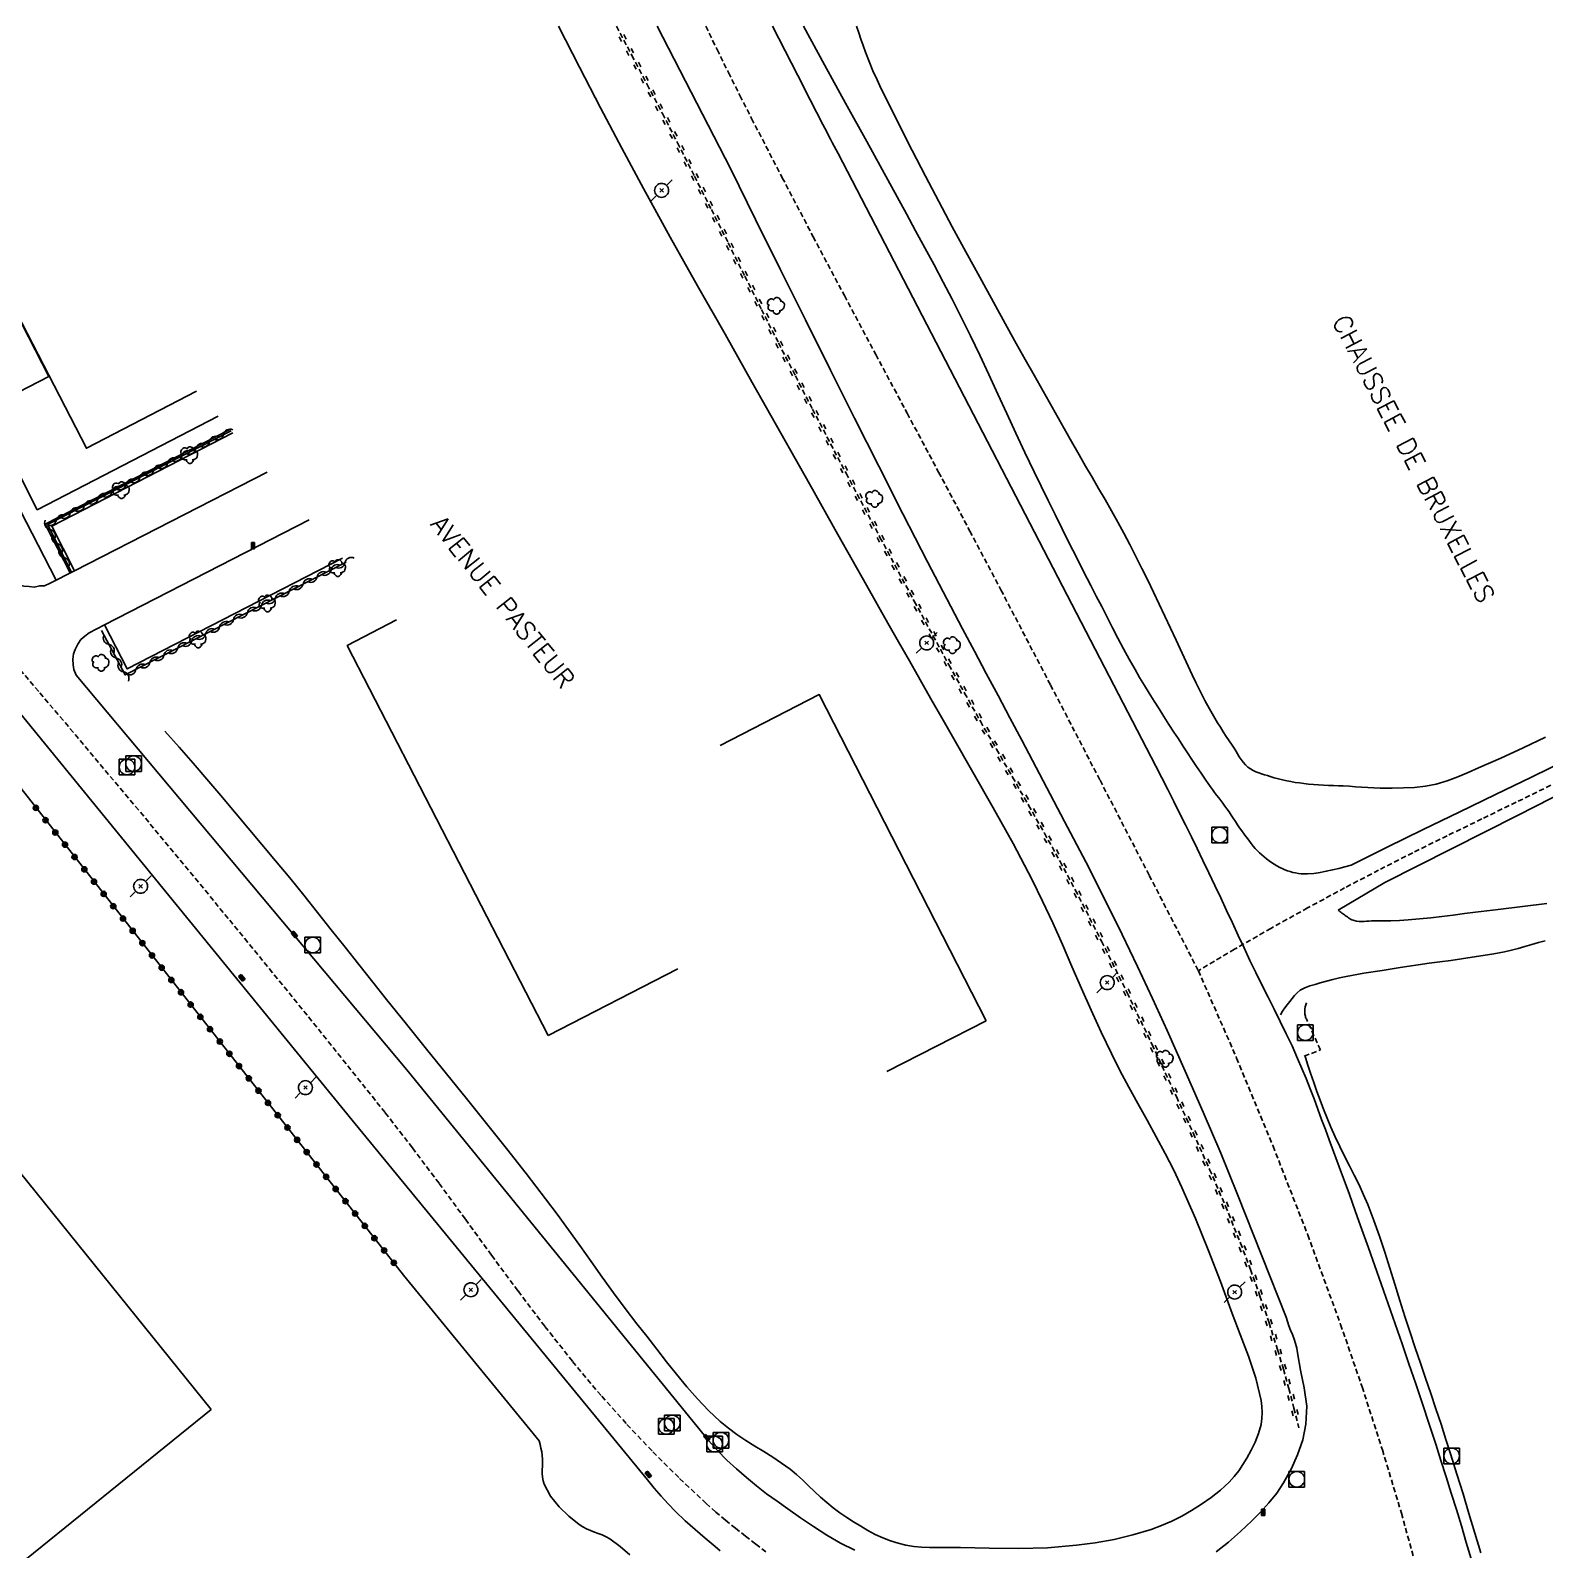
# Model space of a CAD drawing. Header units: millimetres. Extents: x 164999 to 166000, y 157004 to 158000.
# Drawn here: x 165744.5 to 165889.7, y 157524.9 to 157670.6 of the extents above; entities that cross this region are included whole.
import ezdxf
from ezdxf.enums import TextEntityAlignment as Align

# ---------------------------------------------------------------- set-up
doc = ezdxf.new("R2010")
doc.units = ezdxf.units.MM
doc.linetypes.add('DASHED', pattern=[0.75, 0.5, -0.25])
doc.layers.get('0').update_dxf_attribs({"linetype": 'CONTINUOUS'})
for name, color, linetype in [('W0001', 6, 'DASHED'), ('W0004', 5, 'CONTINUOUS'), ('W0006', 2, 'CONTINUOUS'), ('W0008', 7, 'CONTINUOUS'), ('W0014', 7, 'CONTINUOUS'), ('W0017', 7, 'CONTINUOUS'), ('W0071', 7, 'CONTINUOUS'), ('W0101', 7, 'CONTINUOUS'), ('W0112', 1, 'DASHED'), ('W0211', 2, 'CONTINUOUS'), ('W0214', 2, 'CONTINUOUS'), ('W0220', 5, 'DASHED'), ('W0300', 7, 'CONTINUOUS'), ('W0310', 3, 'CONTINUOUS'), ('W0322', 7, 'CONTINUOUS'), ('W0401', 7, 'CONTINUOUS'), ('W0420', 7, 'CONTINUOUS'), ('W0473', 7, 'CONTINUOUS'), ('W0989', 7, 'CONTINUOUS')]:
    doc.layers.add(name, color=color, linetype=linetype)
doc.styles.get("Standard").update_dxf_attribs({"font": 'romans.shx', "width": 0.85})

# ---------------------------------------------------------------- blocks, each defined once
blk = doc.blocks.new('T473')
for p, q in [((-0.166667, 0.166667), (0.166667, -0.166667)), ((-0.166667, -0.166667), (0.166667, 0.166667)), ((0.500001, 0.500001), (1.000002, 1.000002)), ((-1.000002, -1.000002), (-0.500001, -0.500001))]:
    blk.add_line(p, q)
blk.add_ellipse((0, 0), major_axis=(0.471405, 0.471405), ratio=1, start_param=5.4977871438, end_param=11.780972451)
blk = doc.blocks.new('T420')
for p, q in [((0.75, 0.75), (-0.75, 0.75)), ((-0.75, 0.75), (-0.75, -0.75)), ((0.75, 0.75), (0.75, -0.75)), ((0.75, -0.75), (-0.75, -0.75))]:
    blk.add_line(p, q)
blk.add_ellipse((0, 0), major_axis=(-0.53, 0.53), ratio=1, start_param=3.926991, end_param=10.210176)
blk = doc.blocks.new('T300')
for p, q in [((-0.8, 0.51), (-0.86, 0.34)), ((-0.86, 0.34), (-0.86, 0.17)), ((-0.86, 0.17), (-0.74, 0.06)), ((-0.69, 0.63), (-0.8, 0.51)), ((-0.8, -0.06), (-0.74, 0.06)), ((-0.74, 0.06), (-0.69, 0.11)), ((-0.57, 0.69), (-0.69, 0.63)), ((-0.46, 0.69), (-0.57, 0.69)), ((-0.29, 0.63), (-0.46, 0.69)), ((-0.29, 0.63), (-0.17, 0.74)), ((-0.23, 0.57), (-0.29, 0.63)), ((-0.17, 0.74), (-0.06, 0.8)), ((-0.06, 0.8), (0.06, 0.8)), ((0.06, 0.8), (0.23, 0.74)), ((0.23, 0.74), (0.34, 0.63)), ((0.34, 0.63), (0.4, 0.51)), ((0.46, 0.46), (0.34, 0.46)), ((0.4, 0.51), (0.4, 0.46)), ((0.57, 0.4), (0.46, 0.46)), ((0.57, 0.4), (0.69, 0.29)), ((0.69, 0.29), (0.74, 0.17)), ((0.74, 0.06), (0.69, -0.17)), ((0.74, 0.17), (0.74, 0.06)), ((-0.8, -0.17), (-0.8, -0.06)), ((-0.8, -0.23), (-0.8, -0.17)), ((-0.74, -0.34), (-0.8, -0.23)), ((-0.69, -0.4), (-0.74, -0.34)), ((-0.51, -0.46), (-0.69, -0.4)), ((-0.4, -0.46), (-0.51, -0.46)), ((-0.4, -0.46), (-0.34, -0.46)), ((-0.34, -0.46), (-0.34, -0.4)), ((-0.34, -0.51), (-0.34, -0.46)), ((-0.29, -0.63), (-0.34, -0.51)), ((-0.17, -0.74), (-0.29, -0.63)), ((-0.06, -0.8), (-0.17, -0.74)), ((0.06, -0.8), (-0.06, -0.8)), ((0.17, -0.74), (0.06, -0.8)), ((0.23, -0.69), (0.17, -0.74)), ((0.29, -0.46), (0.23, -0.46)), ((0.29, -0.63), (0.23, -0.69)), ((0.46, -0.4), (0.29, -0.46)), ((0.34, -0.51), (0.29, -0.63)), ((0.34, -0.51), (0.34, -0.46)), ((0.57, -0.34), (0.46, -0.4)), ((0.63, -0.29), (0.57, -0.34)), ((0.69, -0.17), (0.63, -0.29))]:
    blk.add_line(p, q)
blk = doc.blocks.new('T401')
for p, q in [((-0.3, 0.3), (0, 0.3)), ((-0.3, -0.25), (-0.3, 0.3)), ((-0.3, 0.15), (0, 0.15)), ((-0.3, 0), (0, 0)), ((0, 0.3), (0, -0.25)), ((-0.3, -0.15), (0, -0.15)), ((-0.3, -0.25), (-0.3, -0.3)), ((-0.3, -0.3), (0, -0.3)), ((0, -0.3), (0, -0.25))]:
    blk.add_line(p, q)
blk = doc.blocks.new('t220o')
at = {"color": 0, "linetype": 'Continuous'}
for p, q in [((-0.25, 0.25), (0.25, 0.25)), ((-0.25, -0.25), (0.25, -0.25))]:
    blk.add_line(p, q, dxfattribs=at)
blk = doc.blocks.new('t322o')
at = {"color": 0, "linetype": 'Continuous'}
for radius in [0.25, 0.15]:
    blk.add_circle((0, 0), radius, dxfattribs=at)
blk = doc.blocks.new('t310o')
at = {"color": 0, "linetype": 'Continuous'}
for centre, start, end in [((-0.5, 0.38), 216.8699, 323.1304), ((0.5, -0.37), 36.8699, 143.1303)]:
    blk.add_arc(centre, 0.625, start, end, dxfattribs=at)

msp = doc.modelspace()

# ---------------------------------------------------------------- linework, layer by layer
at = {"layer": 'W0001'}
for points in [[(165809.26, 157671), (165810.34, 157668.78), (165811.43, 157666.56), (165812.53, 157664.36), (165813.65, 157662.16), (165816.59, 157656.48), (165819.55, 157650.82), (165822.55, 157645.17), (165825.56, 157639.53), (165828.57, 157633.89), (165831.58, 157628.25), (165834.58, 157622.6), (165837.56, 157616.95), (165842.32, 157607.83), (165847.06, 157598.71), (165851.78, 157589.58), (165856.49, 157580.44)], [(165815.02, 157524.7), (165814.05, 157525.46), (165813.08, 157526.21), (165812.12, 157526.97), (165811.16, 157527.74), (165810.22, 157528.53), (165809.3, 157529.35), (165806.66, 157531.83), (165804.1, 157534.39), (165801.62, 157537.02), (165799.21, 157539.72), (165796.47, 157542.99), (165793.82, 157546.34), (165791.24, 157549.74), (165788.71, 157553.17), (165786.2, 157556.61), (165783.68, 157560.05), (165781.12, 157563.46), (165778.51, 157566.83), (165771.03, 157576.18), (165763.47, 157585.45), (165755.84, 157594.67), (165748.14, 157603.85), (165745.29, 157607.21), (165742.42, 157610.56)], [(165890.29, 157598.22), (165886.98, 157596.6), (165883.67, 157594.99), (165880.36, 157593.38), (165877.06, 157591.75), (165873.78, 157590.08), (165870.52, 157588.38), (165866.97, 157586.46), (165863.45, 157584.5), (165859.96, 157582.49), (165856.49, 157580.44)], [(165856.49, 157580.44), (165860.16, 157572.06), (165863.65, 157563.62), (165866.98, 157555.1), (165870.13, 157546.52), (165872.19, 157540.53), (165874.14, 157534.5), (165875.96, 157528.42), (165877.65, 157522.32)]]:
    msp.add_lwpolyline(points, dxfattribs=at)
at = {"layer": 'W0004'}
msp.add_lwpolyline([(165883.57, 157524.63), (165883.01, 157526.52), (165882.44, 157528.4), (165881.87, 157530.28), (165881.29, 157532.16), (165880.7, 157534.03), (165880.23, 157535.5), (165879.76, 157536.97), (165879.27, 157538.44), (165878.78, 157539.9), (165878.28, 157541.36), (165877.78, 157542.82), (165877.29, 157544.29), (165876.8, 157545.75), (165876.3, 157547.29), (165875.82, 157548.83), (165875.34, 157550.37), (165874.86, 157551.91), (165874.37, 157553.45), (165873.86, 157554.98), (165873.31, 157556.5), (165872.73, 157558.01), (165872.33, 157558.96), (165871.9, 157559.9), (165871.44, 157560.82), (165870.97, 157561.74), (165870.5, 157562.66), (165870.05, 157563.58), (165869.6, 157564.51), (165869.19, 157565.45), (165868.84, 157566.3), (165868.5, 157567.15), (165868.17, 157568.01), (165867.86, 157568.87), (165867.55, 157569.73), (165867.25, 157570.6), (165866.96, 157571.47), (165866.69, 157572.34)], dxfattribs=at)
at = {"layer": 'W0006'}
for points in [[(165748.73, 157618.79), (165767.2, 157628.25)], [(165771.21, 157623.67), (165751.59, 157613.59)]]:
    msp.add_lwpolyline(points, dxfattribs=at)
at = {"layer": 'W0008'}
for points in [[(165804.58, 157671), (165811.66, 157657.28)], [(165821.94, 157658.79), (165821.76, 157659.14), (165821.58, 157659.49), (165821.39, 157659.84), (165821.21, 157660.18), (165821.03, 157660.53), (165820.85, 157660.88), (165820.67, 157661.23), (165820.49, 157661.58), (165819.28, 157663.93), (165818.07, 157666.29), (165816.86, 157668.64), (165815.65, 157671)], [(165852.41, 157600.06), (165821.94, 157658.79)], [(165811.66, 157657.28), (165814.04, 157652.46), (165816.43, 157647.65), (165818.82, 157642.84), (165821.23, 157638.03), (165823.53, 157633.43), (165825.84, 157628.83), (165828.16, 157624.24), (165830.51, 157619.65), (165831.63, 157617.51), (165832.75, 157615.36), (165833.88, 157613.23), (165835.02, 157611.09), (165836.15, 157608.95), (165837.29, 157606.82), (165838.42, 157604.68), (165839.55, 157602.54), (165841.6, 157598.65), (165843.65, 157594.76), (165845.69, 157590.87), (165847.67, 157586.95), (165849.17, 157583.9), (165850.64, 157580.84), (165852.08, 157577.77), (165853.49, 157574.69), (165855.24, 157570.79), (165856.96, 157566.87), (165858.63, 157562.93), (165860.23, 157558.97)], [(165730.23, 157621.36), (165775.64, 157565.77), (165803.66, 157531.61), (165804.31, 157530.83), (165804.97, 157530.06), (165805.65, 157529.31), (165806.35, 157528.57), (165807.27, 157527.7), (165808.23, 157526.86), (165809.2, 157526.04), (165810.16, 157525.21), (165810.64, 157524.8)], [(165823.54, 157524.87), (165822.19, 157525.55), (165820.88, 157526.31), (165819.6, 157527.13), (165818.35, 157527.98), (165817.11, 157528.84), (165816.1, 157529.56), (165815.09, 157530.28), (165814.11, 157531.03), (165813.15, 157531.83), (165812.21, 157532.66), (165811.28, 157533.52), (165810.39, 157534.42), (165809.56, 157535.37), (165780.58, 157570.92), (165748.88, 157608.79)], [(165882.65, 157524.04), (165882.18, 157525.62), (165881.71, 157527.2), (165881.23, 157528.77), (165880.74, 157530.34), (165880.25, 157531.91), (165879.75, 157533.48), (165879.25, 157535.04), (165878.62, 157536.97), (165877.98, 157538.9), (165877.33, 157540.83), (165876.68, 157542.75), (165876.02, 157544.67), (165875.35, 157546.59), (165874.69, 157548.5), (165874.02, 157550.42), (165873.41, 157552.15), (165872.8, 157553.88), (165872.18, 157555.61), (165871.56, 157557.33), (165870.94, 157559.06), (165870.31, 157560.78), (165869.68, 157562.5), (165869.04, 157564.22), (165868.67, 157565.2), (165868.31, 157566.18), (165867.95, 157567.16), (165867.58, 157568.14), (165867.2, 157569.12), (165866.82, 157570.09), (165866.42, 157571.06), (165866.01, 157572.03), (165865.48, 157573.22), (165864.92, 157574.4), (165864.35, 157575.58), (165863.77, 157576.75), (165863.18, 157577.91), (165862.59, 157579.08), (165862.01, 157580.25), (165861.44, 157581.42), (165860.87, 157582.62), (165860.31, 157583.82), (165859.75, 157585.02), (165859.19, 157586.22), (165858.63, 157587.41), (165858.07, 157588.61), (165857.5, 157589.81), (165856.93, 157591), (165856.37, 157592.14), (165855.82, 157593.28), (165855.26, 157594.41), (165854.69, 157595.54), (165854.13, 157596.67), (165853.56, 157597.8), (165852.98, 157598.93), (165852.41, 157600.06)], [(165871.14, 157590.57), (165874.58, 157592.28), (165878.04, 157593.97), (165881.5, 157595.65), (165884.97, 157597.32), (165888.43, 157598.99), (165891.89, 157600.68)], [(165874.38, 157588.9), (165880.77, 157592.12), (165887.16, 157595.36), (165893.54, 157598.61)], [(165874.38, 157588.9), (165869.91, 157586.25)], [(165860.23, 157558.97), (165864.9, 157547.23)], [(165866.81, 157536.95), (165866.88, 157538.69), (165866.65, 157540.43), (165866.3, 157542.13), (165866.01, 157543.8), (165865.93, 157544.25), (165865.81, 157544.69), (165865.67, 157545.12), (165865.51, 157545.54), (165865.34, 157545.96), (165865.18, 157546.38), (165865.03, 157546.8), (165864.9, 157547.23)], [(165866.81, 157536.95), (165866.5, 157535.46), (165866.01, 157534.02), (165865.39, 157532.64), (165864.67, 157531.32), (165864.01, 157530.33), (165863.26, 157529.4), (165862.45, 157528.53), (165861.62, 157527.69), (165860.53, 157526.65), (165859.39, 157525.65), (165858.2, 157524.72)]]:
    msp.add_lwpolyline(points, dxfattribs=at)
at = {"layer": 'W0014'}
for points in [[(165728.27, 157632.14), (165737.22, 157636.78), (165746.96, 157617.9)], [(165740.92, 157635.55), (165739.89, 157634.94), (165745.15, 157624.63), (165762.51, 157633.61)], [(165763.62, 157632.34), (165745.91, 157623.25), (165748.3, 157618.58)]]:
    msp.add_lwpolyline(points, dxfattribs=at)
at = {"layer": 'W0017'}
for points in [[(165740.52, 157619.04), (165741.1, 157618.55), (165741.96, 157617.97), (165742.42, 157617.74), (165743.36, 157617.44), (165743.86, 157617.32), (165744.38, 157617.27), (165744.85, 157617.22), (165745.39, 157617.35), (165745.85, 157617.35), (165746.4, 157617.61), (165748.73, 157618.77), (165746.55, 157623.07), (165763.9, 157632.02)], [(165774.43, 157619.99), (165753.78, 157609.38), (165751.59, 157613.59), (165750.14, 157612.83), (165749.71, 157612.52), (165749.34, 157612.19), (165749.03, 157611.75), (165748.8, 157611.25), (165748.64, 157610.83), (165748.56, 157610.3), (165748.58, 157609.78), (165748.67, 157609.32), (165748.88, 157608.79)]]:
    msp.add_lwpolyline(points, dxfattribs=at)
at = {"layer": 'W0071'}
for points in [[(165889.91, 157586.89), (165887.58, 157586.59), (165885.24, 157586.31), (165884.16, 157586.19), (165883.08, 157586.05), (165882, 157585.91), (165880.93, 157585.77), (165879.85, 157585.63), (165878.77, 157585.51), (165877.69, 157585.4), (165876.6, 157585.31), (165875.78, 157585.26), (165874.96, 157585.23), (165874.14, 157585.22), (165873.31, 157585.22), (165873.08, 157585.21), (165872.85, 157585.2), (165872.61, 157585.18), (165872.38, 157585.17), (165872.15, 157585.16), (165871.91, 157585.17), (165871.67, 157585.2), (165871.44, 157585.25), (165871.32, 157585.28), (165871.21, 157585.33), (165871.09, 157585.39), (165870.99, 157585.45), (165870.88, 157585.52), (165870.78, 157585.59), (165870.68, 157585.66), (165870.58, 157585.73), (165870.49, 157585.78), (165870.41, 157585.85), (165870.32, 157585.91), (165870.24, 157585.97), (165870.15, 157586.04), (165870.07, 157586.11), (165869.99, 157586.18), (165869.91, 157586.25)], [(165864.37, 157576.22), (165864.57, 157576.55), (165864.79, 157576.87), (165865.01, 157577.18), (165865.25, 157577.49), (165865.48, 157577.77), (165865.7, 157578.06), (165865.96, 157578.33), (165866.25, 157578.56), (165866.7, 157578.8), (165867.19, 157578.98), (165867.68, 157579.12), (165868.16, 157579.26), (165868.78, 157579.44), (165869.4, 157579.6), (165870.02, 157579.74), (165870.65, 157579.88), (165872.37, 157580.2), (165874.11, 157580.47), (165875.85, 157580.73), (165877.58, 157580.99), (165878.62, 157581.15), (165879.65, 157581.29), (165880.69, 157581.43), (165881.72, 157581.58), (165882.76, 157581.72), (165883.79, 157581.88), (165884.83, 157582.06), (165885.85, 157582.26), (165886.51, 157582.4), (165887.17, 157582.57), (165887.81, 157582.76), (165888.46, 157582.95), (165889.11, 157583.14), (165889.76, 157583.31)]]:
    msp.add_lwpolyline(points, dxfattribs=at)
at = {"layer": 'W0101'}
for points in [[(165739.86, 157655.74), (165737.47, 157654.5), (165749.86, 157630.54), (165760.42, 157636)], [(165779.61, 157614.07), (165774.87, 157611.62), (165794.13, 157574.21)], [(165810.62, 157602.04), (165820.14, 157606.91), (165836.14, 157575.64)], [(165806.57, 157580.61), (165794.13, 157574.21)], [(165836.14, 157575.64), (165826.61, 157570.76)]]:
    msp.add_lwpolyline(points, dxfattribs=at)
for points in [[(165741.01, 157647.57), (165736.16, 157645.06), (165741.39, 157634.92), (165746.26, 157637.43)], [(165761.84, 157538.35), (165732.23, 157514.45), (165719.2, 157530.6), (165713.31, 157525.85), (165708.03, 157532.38), (165704.73, 157529.72), (165700.53, 157534.93), (165703.85, 157537.61), (165697.48, 157545.51), (165703.27, 157550.18), (165692.17, 157563.93), (165721.84, 157587.89)]]:
    msp.add_lwpolyline(points, close=True, dxfattribs=at)
at = {"layer": 'W0112'}
for points in [[(165866.85, 157575.81), (165866.81, 157575.9), (165866.78, 157575.98), (165866.75, 157576.08), (165866.73, 157576.17), (165866.71, 157576.26), (165866.7, 157576.35), (165866.69, 157576.45), (165866.69, 157576.54), (165866.7, 157576.76), (165866.73, 157576.97), (165866.79, 157577.17), (165866.86, 157577.37)], [(165866.64, 157572.24), (165868.2, 157572.84), (165866.85, 157575.81)]]:
    msp.add_lwpolyline(points, dxfattribs=at)
at = {"layer": 'W0211'}
for points in [[(165795.13, 157671), (165797.14, 157667.09), (165799.17, 157663.19), (165801.21, 157659.3), (165803.28, 157655.43), (165805.85, 157650.76), (165808.47, 157646.11), (165811.1, 157641.48), (165813.72, 157636.84), (165816.45, 157631.98), (165819.19, 157627.12), (165821.92, 157622.26), (165824.66, 157617.41), (165825.69, 157615.59), (165826.72, 157613.77), (165827.75, 157611.96), (165828.79, 157610.14), (165829.82, 157608.33), (165830.85, 157606.51), (165831.88, 157604.69), (165832.91, 157602.88), (165834.85, 157599.46), (165836.8, 157596.06), (165838.72, 157592.63), (165840.55, 157589.16), (165841.56, 157587.1), (165842.52, 157585.03), (165843.46, 157582.94), (165844.37, 157580.84), (165845.29, 157578.74), (165846.21, 157576.65), (165847.16, 157574.56), (165848.15, 157572.5), (165848.97, 157570.88), (165849.82, 157569.28), (165850.69, 157567.69), (165851.57, 157566.1), (165852.44, 157564.52), (165853.3, 157562.92), (165854.13, 157561.3), (165854.91, 157559.66), (165856.22, 157556.69), (165857.44, 157553.67), (165858.6, 157550.63), (165859.72, 157547.58), (165860.51, 157545.54), (165861.31, 157543.48), (165862.01, 157541.38), (165862.5, 157539.21), (165862.57, 157538.64), (165862.6, 157538.07), (165862.58, 157537.49), (165862.5, 157536.92), (165862.27, 157536.06), (165861.94, 157535.24), (165861.56, 157534.46), (165861.14, 157533.69), (165860.77, 157533.08), (165860.38, 157532.49), (165859.94, 157531.93), (165859.46, 157531.4), (165858.62, 157530.62), (165857.72, 157529.92), (165856.78, 157529.27), (165855.82, 157528.67), (165854.9, 157528.14), (165853.95, 157527.66), (165852.97, 157527.23), (165851.98, 157526.86), (165850.21, 157526.33), (165848.42, 157525.91), (165846.61, 157525.59), (165844.79, 157525.34), (165842.01, 157525.11), (165839.23, 157525.03), (165836.44, 157525.06), (165833.67, 157525.12), (165832.92, 157525.13), (165832.18, 157525.12), (165831.44, 157525.12), (165830.7, 157525.13), (165829.95, 157525.17), (165829.2, 157525.24), (165828.45, 157525.35), (165827.72, 157525.53), (165826.96, 157525.77), (165826.22, 157526.06), (165825.49, 157526.39), (165824.79, 157526.76), (165824.11, 157527.16), (165823.43, 157527.58), (165822.77, 157528.01), (165822.12, 157528.45), (165821.47, 157528.92), (165820.86, 157529.43), (165820.27, 157529.96), (165819.69, 157530.5), (165819.12, 157531.05), (165818.55, 157531.6), (165817.95, 157532.13), (165817.34, 157532.63), (165816.52, 157533.23), (165815.68, 157533.79), (165814.82, 157534.33), (165813.95, 157534.85), (165813.09, 157535.39), (165812.24, 157535.95), (165811.42, 157536.56), (165810.64, 157537.21), (165809.52, 157538.27), (165808.45, 157539.39), (165807.43, 157540.55), (165806.44, 157541.74), (165805.49, 157542.94), (165804.55, 157544.16), (165803.61, 157545.38), (165802.66, 157546.59), (165801.53, 157548.06), (165800.42, 157549.54), (165799.33, 157551.05), (165798.25, 157552.56), (165797.18, 157554.08), (165796.1, 157555.58), (165795.01, 157557.08), (165793.89, 157558.57), (165792.02, 157560.99), (165790.14, 157563.39), (165788.23, 157565.79), (165786.32, 157568.17), (165784.4, 157570.55), (165782.48, 157572.93), (165780.56, 157575.3), (165778.64, 157577.69), (165777.32, 157579.35), (165776, 157581.02), (165774.68, 157582.69), (165773.35, 157584.35), (165772.03, 157586.02), (165770.7, 157587.68), (165769.36, 157589.33), (165768.01, 157590.98), (165766.7, 157592.55), (165765.39, 157594.12), (165764.07, 157595.68), (165762.75, 157597.24), (165761.42, 157598.79), (165760.09, 157600.34), (165758.75, 157601.88), (165757.4, 157603.42)], [(165889.78, 157602.83), (165887.65, 157601.82), (165885.5, 157600.83), (165883.34, 157599.88), (165882.36, 157599.45), (165881.37, 157599.02), (165880.36, 157598.63), (165879.31, 157598.32), (165878.27, 157598.13), (165877.21, 157598.02), (165876.15, 157597.97), (165875.09, 157597.94), (165874.5, 157597.93), (165873.92, 157597.94), (165873.33, 157597.97), (165872.74, 157598), (165872.15, 157598.04), (165871.57, 157598.08), (165870.98, 157598.12), (165870.39, 157598.16), (165869.92, 157598.18), (165869.44, 157598.2), (165868.96, 157598.21), (165868.49, 157598.23), (165868.01, 157598.25), (165867.54, 157598.28), (165867.06, 157598.32), (165866.59, 157598.38), (165866.18, 157598.44), (165865.78, 157598.5), (165865.37, 157598.57), (165864.97, 157598.65), (165864.57, 157598.74), (165864.17, 157598.83), (165863.77, 157598.94), (165863.38, 157599.06), (165863.11, 157599.14), (165862.83, 157599.22), (165862.55, 157599.31), (165862.28, 157599.4), (165862.01, 157599.51), (165861.74, 157599.63), (165861.49, 157599.78), (165861.25, 157599.95), (165861, 157600.17), (165860.78, 157600.42), (165860.58, 157600.68), (165860.4, 157600.95), (165860.24, 157601.23), (165860.08, 157601.51), (165859.91, 157601.78), (165859.74, 157602.05), (165859.45, 157602.48), (165859.17, 157602.91), (165858.88, 157603.35), (165858.61, 157603.78), (165858.33, 157604.22), (165858.06, 157604.66), (165857.8, 157605.1), (165857.55, 157605.55), (165857.11, 157606.36), (165856.7, 157607.17), (165856.29, 157608), (165855.9, 157608.82), (165855.52, 157609.65), (165855.14, 157610.48), (165854.75, 157611.31), (165854.36, 157612.13), (165853.81, 157613.28), (165853.26, 157614.43), (165852.72, 157615.58), (165852.18, 157616.73), (165851.63, 157617.87), (165851.08, 157619.02), (165850.51, 157620.16), (165849.93, 157621.29), (165849.35, 157622.38), (165848.76, 157623.46), (165848.15, 157624.54), (165847.54, 157625.61), (165846.92, 157626.68), (165846.3, 157627.75), (165845.68, 157628.82), (165845.07, 157629.89), (165844.21, 157631.42), (165843.34, 157632.94), (165842.47, 157634.47), (165841.6, 157636), (165840.74, 157637.53), (165839.87, 157639.06), (165839.02, 157640.59), (165838.17, 157642.13), (165836.84, 157644.54), (165835.52, 157646.95), (165834.2, 157649.36), (165832.89, 157651.78), (165831.59, 157654.21), (165830.31, 157656.64), (165829.04, 157659.08), (165827.8, 157661.54), (165827.37, 157662.4), (165826.94, 157663.26), (165826.51, 157664.13), (165826.09, 157664.99), (165825.68, 157665.86), (165825.29, 157666.74), (165824.91, 157667.63), (165824.56, 157668.53), (165824.34, 157669.14), (165824.12, 157669.76), (165823.92, 157670.38), (165823.72, 157671)], [(165780.27, 157551.25), (165793.28, 157535.35)], [(165793.28, 157535.35), (165793.37, 157535), (165793.45, 157534.66), (165793.52, 157534.31), (165793.58, 157533.95), (165793.61, 157533.61), (165793.61, 157533.27), (165793.6, 157532.93), (165793.58, 157532.59), (165793.58, 157532.24), (165793.6, 157531.88), (165793.66, 157531.53), (165793.76, 157531.2), (165794.38, 157530.04), (165795.19, 157529.02), (165796.12, 157528.13), (165797.11, 157527.33), (165797.46, 157527.1), (165797.82, 157526.91), (165798.19, 157526.75), (165798.58, 157526.61), (165798.95, 157526.48), (165799.33, 157526.33), (165799.7, 157526.16), (165800.05, 157525.96), (165801.05, 157525.23), (165801.98, 157524.43)]]:
    msp.add_lwpolyline(points, dxfattribs=at)
at = {"layer": 'W0214'}
msp.add_lwpolyline([(165871.14, 157590.57), (165870.55, 157590.39), (165869.96, 157590.23), (165869.36, 157590.1), (165868.76, 157589.98), (165868.17, 157589.87), (165867.57, 157589.77), (165866.96, 157589.72), (165866.35, 157589.73), (165866.08, 157589.76), (165865.82, 157589.81), (165865.55, 157589.87), (165865.29, 157589.94), (165865.03, 157590.03), (165864.78, 157590.12), (165864.53, 157590.23), (165864.29, 157590.34), (165864.02, 157590.48), (165863.76, 157590.64), (165863.51, 157590.8), (165863.27, 157590.98), (165863.03, 157591.16), (165862.8, 157591.35), (165862.57, 157591.55), (165862.35, 157591.75), (165862.14, 157591.96), (165861.94, 157592.17), (165861.75, 157592.39), (165861.57, 157592.62), (165861.39, 157592.85), (165861.22, 157593.08), (165861.04, 157593.31), (165860.87, 157593.54), (165860.65, 157593.84), (165860.44, 157594.14), (165860.24, 157594.44), (165860.04, 157594.74), (165859.84, 157595.05), (165859.64, 157595.35), (165859.44, 157595.66), (165859.23, 157595.96), (165859.04, 157596.22), (165858.84, 157596.49), (165858.64, 157596.75), (165858.44, 157597.01), (165858.24, 157597.28), (165858.04, 157597.54), (165857.85, 157597.8), (165857.65, 157598.07), (165857.2, 157598.72), (165856.75, 157599.37), (165856.31, 157600.02), (165855.87, 157600.68), (165855.44, 157601.34), (165855.01, 157602), (165854.58, 157602.66), (165854.15, 157603.32), (165853.67, 157604.06), (165853.19, 157604.81), (165852.72, 157605.55), (165852.25, 157606.29), (165851.78, 157607.04), (165851.32, 157607.79), (165850.86, 157608.55), (165850.42, 157609.31), (165849.86, 157610.31), (165849.31, 157611.31), (165848.78, 157612.31), (165848.25, 157613.32), (165847.73, 157614.33), (165847.22, 157615.35), (165846.7, 157616.36), (165846.18, 157617.38), (165845.49, 157618.73), (165844.8, 157620.09), (165844.11, 157621.44), (165843.43, 157622.8), (165842.75, 157624.17), (165842.08, 157625.53), (165841.41, 157626.9), (165840.74, 157628.26), (165839.85, 157630.12), (165838.98, 157631.99), (165838.11, 157633.86), (165837.25, 157635.73), (165836.39, 157637.6), (165835.52, 157639.47), (165834.63, 157641.32), (165833.71, 157643.17), (165832.87, 157644.83), (165832.02, 157646.47), (165831.15, 157648.12), (165830.27, 157649.75), (165829.38, 157651.38), (165828.49, 157653.01), (165827.6, 157654.64), (165826.72, 157656.28), (165824.7, 157659.96), (165822.66, 157663.63), (165820.63, 157667.31), (165818.64, 157671)], dxfattribs=at)
at = {"layer": 'W0220'}
msp.add_lwpolyline([(165800.69, 157671), (165802.17, 157668.21), (165803.63, 157665.42), (165805.1, 157662.62), (165806.55, 157659.82), (165808.17, 157656.63), (165809.79, 157653.44), (165811.4, 157650.24), (165813, 157647.04), (165814.61, 157643.85), (165816.22, 157640.65), (165817.85, 157637.47), (165819.49, 157634.29), (165822.71, 157628.13), (165825.96, 157621.99), (165829.25, 157615.87), (165832.57, 157609.76), (165834.07, 157607.06), (165835.59, 157604.36), (165837.13, 157601.68), (165838.67, 157599), (165840.21, 157596.31), (165841.73, 157593.62), (165843.23, 157590.91), (165844.69, 157588.18), (165847.21, 157583.27), (165849.66, 157578.33), (165852.05, 157573.36), (165854.39, 157568.36), (165855.99, 157564.88), (165857.57, 157561.39), (165859.09, 157557.87), (165860.53, 157554.32), (165861.49, 157551.79), (165862.4, 157549.24), (165863.27, 157546.68), (165864.08, 157544.1), (165864.64, 157542.24), (165865.17, 157540.37), (165865.66, 157538.49), (165866.12, 157536.61)], dxfattribs=at)
at = {"layer": 'W0310'}
for points in [[(165763.73, 157632.22), (165746.12, 157623.21), (165748.4, 157618.71)], [(165774.76, 157619.61), (165753.58, 157608.8), (165751.3, 157613.07)]]:
    msp.add_lwpolyline(points, dxfattribs=at)
at = {"layer": 'W0322'}
msp.add_lwpolyline([(165734.42, 157609.53), (165780.27, 157551.25)], dxfattribs=at)

# ---------------------------------------------------------------- block references
at = {"layer": 'W0220'}
for p, rotation in [((165801.29, 157669.87), 297.8071569675583), ((165801.99, 157668.54), 297.8071569675583), ((165802.69, 157667.21), 297.7240147356526), ((165803.39, 157665.89), 297.7240147356526), ((165804.08, 157664.56), 297.5708129250324), ((165804.78, 157663.23), 297.5708129250324), ((165805.47, 157661.9), 297.3475528711564), ((165806.16, 157660.56), 297.3475528711564), ((165806.84, 157659.23), 297.0892373879092), ((165807.53, 157657.9), 297.0892373879092), ((165808.21, 157656.56), 296.8589523229869), ((165808.89, 157655.22), 296.8589523229869), ((165809.57, 157653.88), 296.8589523229869), ((165810.24, 157652.54), 296.7109126314186), ((165810.91, 157651.2), 296.7109126314186), ((165811.59, 157649.86), 296.645120092683), ((165812.26, 157648.52), 296.645120092683), ((165812.93, 157647.18), 296.645120092683), ((165813.61, 157645.84), 296.677094612917), ((165814.28, 157644.5), 296.677094612917), ((165814.96, 157643.16), 296.8068340543723), ((165815.63, 157641.82), 296.8068340543723), ((165816.31, 157640.48), 297.018814944615), ((165816.99, 157639.15), 297.018814944615), ((165817.67, 157637.81), 297.018814944615), ((165818.36, 157636.48), 297.3130347397657), ((165819.05, 157635.15), 297.3130347397657), ((165819.74, 157633.81), 297.6175578282475), ((165820.43, 157632.49), 297.6175578282475), ((165821.13, 157631.16), 297.6175578282475), ((165821.82, 157629.83), 297.6175578282475), ((165822.52, 157628.5), 297.6175578282475), ((165823.22, 157627.17), 297.9048757304865), ((165823.92, 157625.85), 297.9048757304865), ((165824.62, 157624.52), 297.9048757304865), ((165825.33, 157623.19), 297.9048757304865), ((165826.03, 157621.87), 298.2080200838894), ((165826.74, 157620.55), 298.2080200838894), ((165827.45, 157619.23), 298.2080200838894), ((165828.15, 157617.9), 298.2080200838894), ((165828.86, 157616.58), 298.2080200838894), ((165829.58, 157615.26), 298.5269907533558), ((165830.29, 157613.94), 298.5269907533558), ((165831.01, 157612.63), 298.5269907533558), ((165831.73, 157611.31), 298.5269907533558), ((165832.44, 157609.99), 298.5269907533558), ((165833.17, 157608.68), 298.9891953649445), ((165833.89, 157607.37), 298.9891953649445), ((165834.63, 157606.06), 299.5047841561768), ((165835.37, 157604.75), 299.5047841561768), ((165836.11, 157603.45), 299.819278313911), ((165836.86, 157602.15), 299.819278313911), ((165837.61, 157600.85), 299.9326552560091), ((165838.35, 157599.55), 299.9326552560091), ((165839.1, 157598.25), 299.8094542033155), ((165839.85, 157596.95), 299.8094542033155), ((165840.59, 157595.64), 299.4497238322256), ((165841.33, 157594.34), 299.4497238322256), ((165842.06, 157593.03), 298.8890062038967), ((165842.78, 157591.71), 298.8890062038967), ((165843.5, 157590.4), 298.1273415227635), ((165844.21, 157589.07), 298.1273415227635), ((165844.91, 157587.75), 297.2404008421726), ((165845.59, 157586.41), 297.2404008421726), ((165846.28, 157585.08), 297.2404008421726), ((165846.97, 157583.75), 297.2404008421726), ((165847.64, 157582.41), 296.374690841357), ((165848.31, 157581.06), 296.374690841357), ((165848.97, 157579.72), 296.374690841357), ((165849.64, 157578.37), 296.374690841357), ((165850.29, 157577.02), 295.6617648255186), ((165850.94, 157575.67), 295.6617648255186), ((165851.59, 157574.32), 295.6617648255186), ((165852.24, 157572.96), 295.1016523463352), ((165852.87, 157571.61), 295.1016523463352), ((165853.51, 157570.25), 295.1016523463352), ((165854.14, 157568.89), 295.1016523463352), ((165854.77, 157567.53), 294.7067725589892), ((165855.4, 157566.17), 294.7067725589892), ((165856.03, 157564.8), 294.2462963149343), ((165856.64, 157563.44), 294.2462963149343), ((165857.26, 157562.07), 294.2462963149343), ((165857.87, 157560.7), 293.3816603278642), ((165858.46, 157559.32), 293.3816603278642), ((165859.06, 157557.94), 293.3816603278642), ((165859.62, 157556.55), 292.113115149417), ((165860.19, 157555.16), 292.113115149417), ((165860.74, 157553.77), 290.8052915483116), ((165861.27, 157552.37), 290.8052915483116), ((165861.79, 157550.96), 289.6619859656263), ((165862.29, 157549.55), 289.6619859656263), ((165862.78, 157548.13), 288.6068715474838), ((165863.26, 157546.7), 288.6068715474838), ((165863.71, 157545.27), 287.6399628643953), ((165864.16, 157543.84), 286.6738295471188), ((165864.59, 157542.41), 286.6738295471188), ((165865, 157540.96), 285.6719315230372), ((165865.39, 157539.52), 284.6700349785556), ((165865.76, 157538.06), 283.6681399163119)]:
    msp.add_blockref('t220o', p, dxfattribs=dict(at, rotation=rotation))
at = {"layer": 'W0300'}
for p in [(165816.05, 157644.18), (165759.79, 157629.88), (165753.23, 157626.51), (165825.47, 157625.67), (165773.97, 157619.05), (165767.24, 157615.66), (165760.59, 157612.21), (165832.92, 157611.64), (165751.29, 157609.95), (165853.33, 157571.99)]:
    msp.add_blockref('T300', p, dxfattribs=at)
at = {"layer": 'W0310'}
for p, rotation in [((165761.66, 157631.17), 207.1150057988962), ((165763, 157631.85), 207.1150057988962), ((165758.99, 157629.8), 207.1150057988962), ((165760.33, 157630.48), 207.1150057988962), ((165756.32, 157628.43), 207.1150057988962), ((165757.66, 157629.11), 207.1150057988962), ((165753.65, 157627.06), 207.1150057988962), ((165754.99, 157627.75), 207.1150057988962), ((165750.98, 157625.7), 207.1150057988962), ((165752.32, 157626.38), 207.1150057988962), ((165748.31, 157624.33), 207.1150057988962), ((165749.65, 157625.01), 207.1150057988962), ((165746.37, 157622.73), 296.9006456217808), ((165746.98, 157623.64), 207.1150057988962), ((165747.05, 157621.39), 296.9006456217808), ((165747.72, 157620.05), 296.9006456217808), ((165774.65, 157619.56), 207.0557543384852), ((165771.98, 157618.19), 207.0557543384852), ((165773.32, 157618.87), 207.0557543384852), ((165769.31, 157616.83), 207.0557543384852), ((165770.64, 157617.51), 207.0557543384852), ((165766.64, 157615.46), 207.0557543384852), ((165767.97, 157616.14), 207.0557543384852), ((165763.96, 157614.1), 207.0557543384852), ((165765.3, 157614.78), 207.0557543384852), ((165761.29, 157612.73), 207.0557543384852), ((165762.63, 157613.41), 207.0557543384852), ((165752.01, 157611.74), 118.0940573070683), ((165752.72, 157610.42), 118.0940573070683), ((165757.29, 157610.69), 207.0557543384852), ((165758.62, 157611.37), 207.0557543384852), ((165759.96, 157612.05), 207.0557543384852), ((165753.42, 157609.1), 118.0940573070683), ((165754.61, 157609.32), 207.0557543384852), ((165755.95, 157610), 207.0557543384852)]:
    msp.add_blockref('t310o', p, dxfattribs=dict(at, rotation=rotation))
at = {"layer": 'W0322', "rotation": 308.1919458007584}
for p in [(165745.02, 157596.05), (165745.95, 157594.87), (165746.88, 157593.69), (165747.81, 157592.52), (165748.73, 157591.34), (165749.66, 157590.16), (165750.59, 157588.98), (165751.52, 157587.8), (165752.44, 157586.62), (165753.37, 157585.44), (165754.3, 157584.26), (165755.23, 157583.08), (165756.15, 157581.9), (165757.08, 157580.73), (165758.01, 157579.55), (165758.94, 157578.37), (165759.86, 157577.19), (165760.79, 157576.01), (165761.72, 157574.83), (165762.65, 157573.65), (165763.57, 157572.47), (165764.5, 157571.29), (165765.43, 157570.12), (165766.36, 157568.94), (165767.28, 157567.76), (165768.21, 157566.58), (165769.14, 157565.4), (165770.07, 157564.22), (165770.99, 157563.04), (165771.92, 157561.86), (165772.85, 157560.68), (165773.77, 157559.51), (165774.7, 157558.33), (165775.63, 157557.15), (165776.56, 157555.97), (165777.48, 157554.79), (165778.41, 157553.61), (165779.34, 157552.43)]:
    msp.add_blockref('t322o', p, dxfattribs=at)
at = {"layer": 'W0401'}
for p in [(165765.98, 157621.19), (165862.86, 157528.51)]:
    msp.add_blockref('T401', p, dxfattribs=at)
for p, rotation in [((165769.69, 157583.82), 220.1076580993023), ((165764.65, 157579.66), 219.4786386578791), ((165809.25, 157535.55), 224.1122389908158), ((165803.63, 157532.04), 218.1316570516609)]:
    msp.add_blockref('T401', p, dxfattribs=dict(at, rotation=rotation))
at = {"layer": 'W0420'}
for p in [(165753.76, 157599.97), (165754.39, 157600.3), (165858.53, 157593.45), (165771.57, 157582.89), (165866.75, 157574.5), (165805.47, 157536.74), (165806.04, 157537.08), (165810.1, 157535.04), (165810.71, 157535.42), (165880.78, 157533.91), (165865.93, 157531.67)]:
    msp.add_blockref('T420', p, dxfattribs=at)
at = {"layer": 'W0473'}
for p in [(165805.02, 157655.26), (165830.44, 157611.87), (165755.06, 157588.53), (165847.75, 157579.3), (165770.87, 157569.23), (165786.73, 157549.84), (165859.97, 157549.62)]:
    msp.add_blockref('T473', p, dxfattribs=at)

# ---------------------------------------------------------------- texts
at = {"layer": 'W0989'}
for s, rotation, p in [('CHAUSSEE DE BRUXELLES', 297.5238, (165877.14, 157629.53)), ('AVENUE PASTEUR', 308.6586, (165789.8, 157615.82))]:
    msp.add_text(s, height=1.75, rotation=rotation, dxfattribs=at).set_placement(p, align=Align.MIDDLE_CENTER)

doc.saveas('drawing.dxf')
